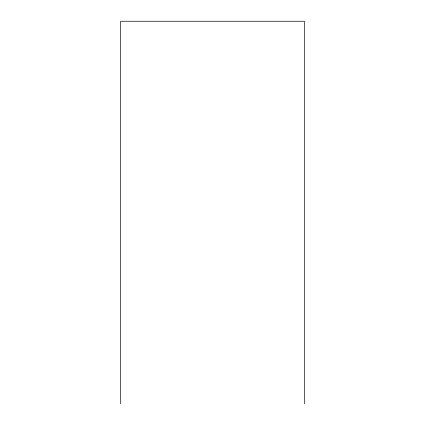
<?xml version="1.0" encoding="UTF-8"?>
<svg xmlns="http://www.w3.org/2000/svg" width="425" height="425" viewBox="0 0 425 425"><rect width="100%" height="100%" fill="white"/><g stroke="black" fill="none" stroke-linecap="round" stroke-linejoin="round"><path stroke-width="0.64" d="M304.385 403.75L304.385 21.25L120.615 21.25L120.615 403.75"/></g></svg>
